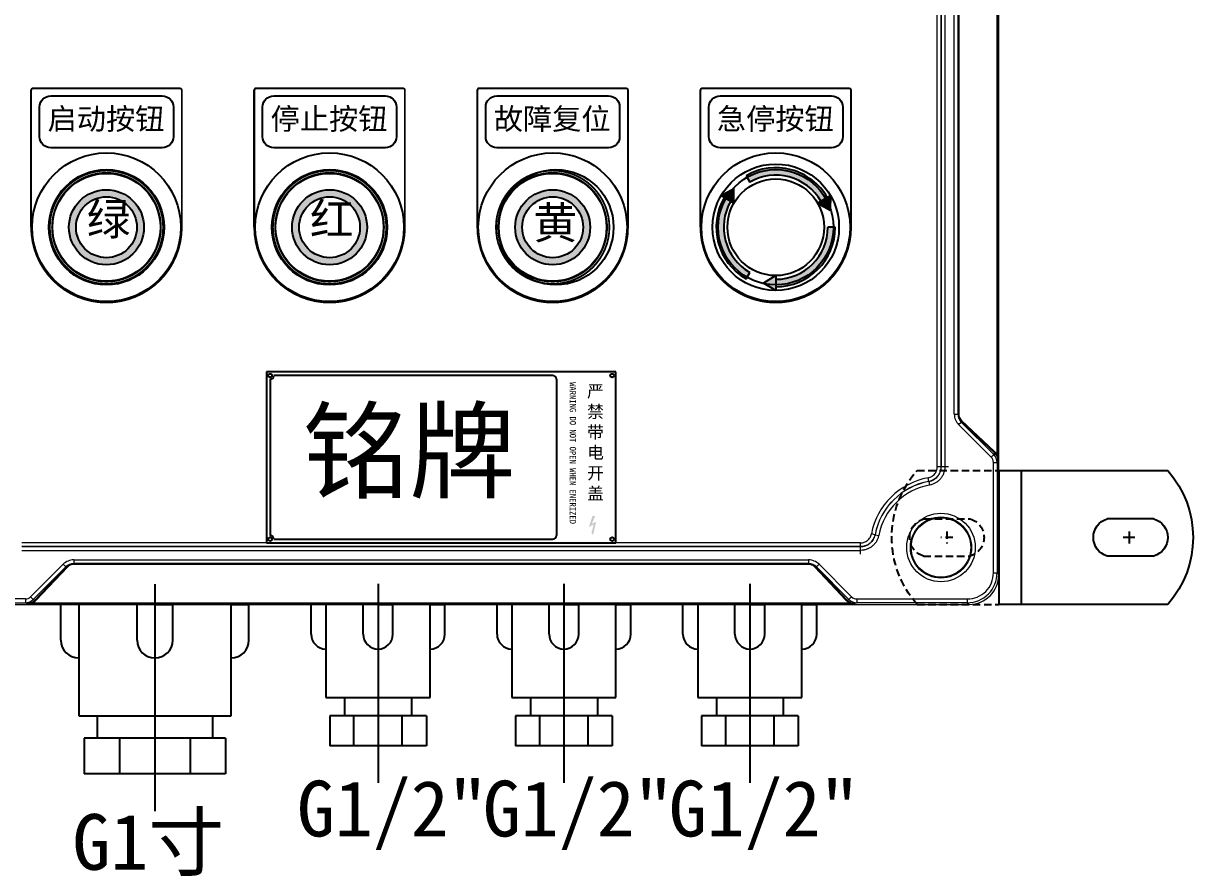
# Model space of a CAD drawing. Header units: millimetres. Extents: x 3916 to 6020, y 1867 to 2649.
# Drawn here: x 4098.4 to 4415.1, y 2177.4 to 2402.7 of the extents above; entities that cross this region are included whole.
import ezdxf

# ---------------------------------------------------------------- set-up
doc = ezdxf.new("R2010")
doc.units = ezdxf.units.MM
doc.linetypes.add('ACAD_ISO02W100', pattern=[15, 12, -3])
doc.linetypes.add('虚线', pattern=[3, 2, -1])
doc.layers.add('13', color=7, linetype='Continuous', lineweight=18)
doc.styles.add('FS', font='仿宋_GB2312.ttf')
doc.styles.add('宋体', font='')
doc.styles.get('宋体').set_extended_font_data('SimSun')

# ---------------------------------------------------------------- blocks, each defined once
blk = doc.blocks.new('LX300300')
at = {"layer": '13'}
for p, q in [((-1147.285248206048, 19623.48728694663), (-1147.285248206048, 19907.43735862934)), ((-1163.822625703317, 19652.46579381058), (-1163.822625703317, 19878.45885176539)), ((-1162.826431005225, 19878.45885176539), (-1162.826431005225, 19652.46579381058)), ((-1162.811180726327, 19652.45306845052), (-1162.811180726327, 19878.47157712545)), ((-1161.814986028236, 19878.47157712545), (-1161.814986028236, 19652.45306845052)), ((-1147.689694190973, 19655.56614196864), (-1147.689694190973, 19875.35850360732)), ((-1147.53288735223, 19876.74903650024), (-1147.53288735223, 19654.17560907572)), ((-1159.250606219903, 19666.65024961107), (-1159.250606219903, 19864.27439596489)), ((-1158.251215392876, 19864.27439596489), (-1158.251215392876, 19666.65024961107)), ((-1158.203184670849, 19666.68627402914), (-1158.203184670849, 19864.23837154683)), ((-1158.046606266165, 19864.23837154683), (-1158.046606266165, 19666.68627402914)), ((-1159.250606219903, 19666.65024961107), (-1158.251215392876, 19666.65024961107)), ((-1158.203184670849, 19666.68627402914), (-1158.251215392876, 19666.65024961107)), ((-1158.046606266165, 19666.68627402914), (-1158.203184670849, 19666.68627402914)), ((-1158.079073087771, 19663.8226777681), (-1157.372854379435, 19664.52935409384)), ((-1158.079073087931, 19663.82267776794), (-1149.32559236799, 19655.07486547773)), ((-1157.372854379595, 19664.52935409367), (-1157.299445733392, 19664.58441268218)), ((-1148.619373659654, 19655.78154180347), (-1157.372854379595, 19664.52935409367)), ((-1157.299445733392, 19664.58441268218), (-1148.43673238012, 19656.23823195445)), ((-1148.426740034782, 19656.59157011732), (-1157.289453388068, 19664.93775084505)), ((-1149.32559236783, 19655.0748654779), (-1148.619373659494, 19655.78154180363)), ((-1148.43673238012, 19656.23823195445), (-1148.619373659654, 19655.78154180347)), ((-1162.826431005225, 19652.46579381058), (-1163.822625703317, 19652.46579381058)), ((-1160.814986028236, 19652.45306845052), (-1162.811180726327, 19652.45306845052)), ((-1148.739232222222, 19623.96638426723), (-1148.739232222222, 19653.65926782913)), ((-1148.739232222222, 19653.65926782913), (-1147.739384527078, 19653.65926782913)), ((-1147.739384527078, 19653.65926782913), (-1147.53288735223, 19654.17560907572)), ((-1147.739384527078, 19653.65926782913), (-1147.739384527078, 19623.96995054797)), ((-1166.080333743354, 19648.56511868047), (-1166.258985378525, 19649.54516330688)), ((-1166.067337346372, 19648.55198313471), (-1165.889251999055, 19647.57183544911)), ((-1180.575368018086, 19634.23814994691), (-1181.553262579509, 19634.42821862721)), ((-1180.562361515906, 19634.22512207442), (-1179.584358590328, 19634.03561177373)), ((-1184.454910473425, 19631.01443790565), (-1410.063220743898, 19631.01443790565)), ((-1184.467485675523, 19632.02588288264), (-1410.0506455418, 19632.02588288264)), ((-1410.0506455418, 19631.02968818455), (-1184.467485675523, 19631.02968818455)), ((-1184.467485675523, 19631.02968818456), (-1184.467485675523, 19632.02588288265)), ((-1184.454910473425, 19629.01824320756), (-1184.454910473425, 19631.01443790565)), ((-1410.063220743898, 19630.01824320756), (-1184.454910473425, 19630.01824320756)), ((-1396.071138785563, 19627.45386339922), (-1198.446992431745, 19627.45386339922)), ((-1396.071138785563, 19627.45386339922), (-1396.071138785563, 19626.4544725722)), ((-1198.446992431745, 19627.45386339922), (-1198.446992431745, 19626.4544725722)), ((-1398.898710628702, 19626.28233026726), (-1407.646522918913, 19617.52884954731)), ((-1406.939846593166, 19616.82263083898), (-1398.192034302971, 19625.57611155892)), ((-1398.136975714449, 19625.50270291272), (-1406.483156442184, 19616.63998955944)), ((-1406.129818279318, 19616.62999721411), (-1397.783637551584, 19625.49271056739)), ((-1398.898710628702, 19626.28233026725), (-1398.192034302971, 19625.57611155892)), ((-1398.192034302971, 19625.57611155892), (-1398.136975714449, 19625.50270291272)), ((-1198.446992431745, 19626.4544725722), (-1396.071138785563, 19626.4544725722)), ((-1396.0351143675, 19626.40644185017), (-1396.071138785563, 19626.4544725722)), ((-1396.0351143675, 19626.40644185017), (-1198.483016849808, 19626.40644185017)), ((-1396.0351143675, 19626.24986344549), (-1396.0351143675, 19626.40644185017)), ((-1198.483016849808, 19626.24986344549), (-1396.0351143675, 19626.24986344549)), ((-1198.483016849808, 19626.40644185017), (-1198.446992431745, 19626.4544725722)), ((-1198.483016849808, 19626.24986344549), (-1198.483016849808, 19626.40644185017)), ((-1188.38831293799, 19616.62999721411), (-1196.734493665725, 19625.49271056739)), ((-1196.326096914352, 19625.57611155892), (-1196.381155502859, 19625.50270291272)), ((-1196.381155502859, 19625.50270291272), (-1188.034974775124, 19616.63998955944)), ((-1195.619420588533, 19626.28233026734), (-1196.326096914265, 19625.576111559)), ((-1187.578284624142, 19616.82263083898), (-1196.326096914352, 19625.57611155892)), ((-1195.61942058862, 19626.28233026726), (-1186.87160829841, 19617.52884954731)), ((-1147.320142729171, 19623.52218146974), (-1147.285248206048, 19623.48728694663)), ((-1439.23410145002, 19615.48850538538), (-1155.284029767303, 19615.48850538538)), ((-1409.062120567505, 19616.94248940155), (-1438.751438085899, 19616.94248940155)), ((-1438.751437849067, 19615.9426417064), (-1409.062120567505, 19615.9426417064)), ((-1409.062120567505, 19616.94248940155), (-1409.062120567505, 19615.9426417064)), ((-1409.062120567505, 19615.9426417064), (-1408.545779320913, 19615.73614453155)), ((-1185.972351896395, 19615.73614453155), (-1408.545779320913, 19615.73614453155)), ((-1407.646522918913, 19617.52884954731), (-1406.939846593166, 19616.82263083898)), ((-1407.155246428003, 19615.89295137029), (-1187.36288478932, 19615.89295137029)), ((-1406.483156442184, 19616.63998955944), (-1406.939846593166, 19616.82263083898)), ((-1188.034974775124, 19616.63998955944), (-1187.578284624142, 19616.82263083898)), ((-1186.871608298323, 19617.5288495474), (-1187.578284624055, 19616.82263083907)), ((-1185.456010649803, 19615.9426417064), (-1185.972351896395, 19615.73614453155)), ((-1185.456010649803, 19616.94248940155), (-1155.766693131423, 19616.94248940155)), ((-1185.456010649803, 19616.94248940155), (-1185.456010649803, 19615.9426417064)), ((-1155.766693368241, 19615.9426417064), (-1185.456010649803, 19615.9426417064)), ((-1155.284029767303, 19615.48850538537), (-1155.318924290557, 19615.52339990862))]:
    blk.add_line(p, q, dxfattribs=at)
for radius in [9.217946296015569, 8.223262390567253, 8]:
    blk.add_circle((-1162.840315608664, 19630.79107278798), radius, dxfattribs=at)
for radius, start, end in [(19.06313757464426, 100.3309728274703, 169.0008337059703), (18.06694287655271, 100.3309728274703, 169.0008337059703), (18.05169259764946, 100.2978680108333, 169.0335478892001), (17.05549789955757, 100.2978680108333, 169.0335478892001)]:
    blk.add_arc((-1162.840315608664, 19630.79107278799), radius, start, end, dxfattribs=at)
for centre, major_axis, ratio, start_param, end_param in [((-1155.248168042694, 19666.65390590262), (-3.203003220356223, -2.402344211958795), 0.9990486299334769, 5.640122675465387, 6.425254432847451), ((-1155.248168042664, 19666.65390590264), (-2.40377531260454, -1.802900372749341), 0.9984156892836534, 5.640122676232132, 6.425254433609504), ((-1155.116744160034, 19666.75247758114), (-2.928086174002147, -1.011196665385159), 0.9651173603341267, 5.961615047139319, 6.746746804505418), ((-1155.459861169038, 19666.75247758107), (-2.45393187808982, -0.8538475906474698), 0.9582630178719439, 5.9613491991852, 6.74648095657611), ((-1156.946336379224, 19664.93775084506), (-0.3427869497594562, -0.3640015207037026), 0.5661487171033671, 5.202205660920884, 6.230789013351141), ((-1150.739536878529, 19653.65774437456), (-1.114399771212081, -2.78652955720757), 0.9996316579336942, 1.951617753219374, 2.737358382350848), ((-1148.083623025952, 19656.59157011732), (-0.3427869497594562, -0.3640015207037026), 0.5661487171033671, 5.202205660920482, 6.230789013351116), ((-1150.599455792406, 19654.00801377552), (-2.532403661485204, -1.809055541546377), 0.9487389362865783, 2.963719885499294, 3.331576541996162), ((-1150.942572803986, 19654.00801377346), (-2.945750660870749, -2.089692718581519), 0.9558884190179884, 2.963600456170631, 3.33145711246952), ((-1147.346577182128, 19655.56614196864), (-0.4542784200435359, -0.2088806287877092), 0.3666773337265067, 5.385578208293355, 6.24701771010999), ((-1150.739536878311, 19653.65774437463), (0.7434794876807773, 1.859052676008741), 0.9988970024956019, 5.093210355338027, 5.878950984497691), ((-1396.067482494014, 19623.45142522202), (-2.402344211958796, 3.203003220356224), 0.9990486299334769, 5.640122675465359, 6.425254432847413), ((-1198.450648723294, 19623.45142522202), (2.40234421195894, 3.203003220356115), 0.9990486299334769, 6.14111618151176, 6.926247938893786), ((-1396.067482494014, 19623.45142522204), (1.802900377407953, -2.403775309047537), 0.9984156892908995, 2.498530020689134, 3.283661778073472), ((-1395.968910815609, 19623.32000133962), (1.011196665029711, -2.92808617381775), 0.9651173603813523, 2.820022393620448, 3.605154151023468), ((-1397.783637551584, 19625.14959355856), (-0.3640015207037028, 0.342786949759456), 0.5661487171033671, 5.202205660920281, 6.230789013352344), ((-1395.968910815565, 19623.66311834835), (0.8538475906275594, -2.45393187810286), 0.9582630178714416, 2.819756545604601, 3.604888302993929), ((-1198.549220401728, 19623.32000133954), (-1.011196664984646, -2.928086173918715), 0.9651173603678247, 2.678031156138613, 3.463162913530175), ((-1198.549220401743, 19623.66311834834), (-0.8538475905452728, -2.453931878137905), 0.9582630178696874, 2.678297004153289, 3.463428761542031), ((-1198.450648723236, 19623.45142522219), (-1.802900387025284, -2.403775301637308), 0.9984156893162179, 2.999523533136179, 3.784655290541792), ((-1196.734493665739, 19625.14959355855), (0.3640015207037028, 0.342786949759456), 0.5661487171033671, 0.05239629382845725, 1.080979646258502), ((-1155.74029851854, 19623.94355569786), (-4.951255324187063, 4.951255324187064), 0.999695459881888, 2.352272103319604, 3.930403820849106), ((-1155.740298518525, 19623.94355569785), (5.658146762986648, -5.658146762986651), 0.9997715659296174, 5.494374117310054, 7.071996497099112), ((-1155.286466830403, 19623.48972400973), (-5.658577513356643, 5.658577513356644), 0.9996954598818881, 2.356346783439965, 3.926838523739705), ((-1409.063644022004, 19618.94279405764), (1.859052676008747, -0.7434794876807628), 0.9988970024956021, 5.093210355337971, 5.878950984497652), ((-1409.063644022193, 19618.94279405807), (2.786529491310651, -1.114399936514105), 0.9996316579267934, 5.093210466125426, 5.87895109522379), ((-1408.713374624429, 19618.80271297626), (1.809055545244372, -2.532403665750615), 0.9487389354234019, 6.10531253908893, 6.473169195252391), ((-1407.155246428003, 19615.54983436146), (-0.2088806287878008, 0.4542784200434938), 0.3666773337265067, 5.38557820829429, 6.247017710109395), ((-1408.71337462213, 19619.1458299818), (2.089692717711836, -2.945750659237823), 0.9558884192640853, 6.105193109652877, 6.473049766044994), ((-1406.129818279318, 19616.28688020527), (-0.3640015207037028, 0.342786949759456), 0.5661487171033671, 5.202205660920871, 6.230789013351894), ((-1188.38831293799, 19616.28688020527), (0.3640015207037028, 0.342786949759456), 0.5661487171033671, 0.05239629382688871, 1.080979646258526), ((-1185.804756592966, 19619.14582998495), (-2.089692719893374, -2.945750662410947), 0.9558884187493033, 6.093320848400584, 6.461177504596474), ((-1185.80475659576, 19618.80271297224), (-1.809055542358663, -2.532403661724701), 0.9487389361860907, 6.093201418953247, 6.461058075409771), ((-1185.454487195333, 19618.94279405758), (-2.786529628477605, -1.114399592485922), 0.999631657925966, 0.4042343353310723, 1.189974964499215), ((-1187.362884789538, 19615.54983436125), (0.2088806287878008, 0.4542784200434938), 0.3666773337265067, 0.03616759707080943, 0.8976070988858764), ((-1185.454487195304, 19618.94279405764), (-1.859052676008734, -0.7434794876807942), 0.9988970024956019, 0.404234322681973, 1.189974951841671)]:
    blk.add_ellipse(centre, major_axis=major_axis, ratio=ratio, start_param=start_param, end_param=end_param, dxfattribs=at)
for points, knots in [([(-1147.53288735223, 19654.17560907572), (-1147.533026433761, 19654.2047599779), (-1147.533362940936, 19654.23451950822), (-1147.5344214656, 19654.29340387111), (-1147.536589709263, 19654.3815677276), (-1147.540483931189, 19654.46928497074), (-1147.550558870797, 19654.64422738479), (-1147.560314611597, 19654.76019908399), (-1147.586049929167, 19654.9913591776), (-1147.602026442466, 19655.10654359085), (-1147.640687373707, 19655.33671307042), (-1147.663490165934, 19655.45216372987), (-1147.689694190973, 19655.56614196864)], [0, 0, 0, 0, 2608.220762726783, 2608.220762726783, 5216.441525453565, 10432.88305088938, 10432.88305088938, 20865.76610174258, 20865.76610174258, 31298.64915259578, 31298.64915259578, 41731.53220344898, 41731.53220344898, 41731.53220344898, 41731.53220344898]), ([(-1166.258985378408, 19649.545163307), (-1166.08853182126, 19649.57623516422), (-1165.922645195264, 19649.6216960798), (-1165.599843632757, 19649.7408850688), (-1165.442194298819, 19649.81529214657), (-1165.146213410851, 19649.98780675543), (-1165.006599823544, 19650.08622108502), (-1164.744249614094, 19650.3075426653), (-1164.621292888252, 19650.43108696362), (-1164.455715059994, 19650.6295731077), (-1164.403408731749, 19650.69813499285), (-1164.304631903382, 19650.84011104052), (-1164.258350992859, 19650.91330645554), (-1164.130300722034, 19651.13670775881), (-1164.058531324372, 19651.29170045044), (-1163.941934255905, 19651.61369000902), (-1163.897003266036, 19651.78207163136), (-1163.837600601437, 19652.12114682082), (-1163.822625703317, 19652.29253129549), (-1163.822625703317, 19652.46579381058)], [0, 0, 0, 0, 7465.392359265797, 7465.392359265797, 14930.78471853159, 14930.78471853159, 22396.17707779739, 22396.17707779739, 29861.56943706319, 29861.56943706319, 33594.26561670287, 33594.26561670287, 37326.96179634254, 37326.96179634254, 44792.35415562189, 44792.35415562189, 52257.74651490124, 52257.74651490124, 59723.13887418059, 59723.13887418059, 59723.13887418059, 59723.13887418059]), ([(-1162.826431005225, 19652.46579381058), (-1162.826797744339, 19652.23452884944), (-1162.84715117349, 19652.00579281712), (-1162.907124862693, 19651.66641427531), (-1162.932131474583, 19651.55361938137), (-1162.991903969414, 19651.33061817671), (-1163.026431862403, 19651.22118924285), (-1163.143537618111, 19650.89893764078), (-1163.239539943715, 19650.69210660487), (-1163.410674166407, 19650.39396909031), (-1163.472504077632, 19650.29628541656), (-1163.604427304665, 19650.10679496297), (-1163.744112895329, 19649.92375868563), (-1163.899154995706, 19649.75349089289), (-1164.061966009387, 19649.58968272228), (-1164.146912174845, 19649.51140428977), (-1164.40945574236, 19649.28964042326), (-1164.595722939826, 19649.15808551462), (-1164.990585485815, 19648.92733631516), (-1165.200887811319, 19648.82772910999), (-1165.631551396007, 19648.66798877776), (-1165.852883918335, 19648.60695339382), (-1166.080333743237, 19648.56511868058)], [0, 0, 0, 0, 9049.443283351882, 9049.443283351882, 13574.16492502706, 13574.16492502706, 18098.88656670224, 18098.88656670224, 27148.32985006386, 27148.32985006386, 31673.05149175066, 31673.05149175066, 36197.77313343745, 40722.49477512424, 40722.49477512424, 45247.21641681104, 45247.21641681104, 54296.65970018358, 54296.65970018358, 63346.10298355613, 63346.10298355613, 72395.54626692868, 72395.54626692868, 72395.54626692868, 72395.54626692868]), ([(-1166.067337346358, 19648.55198313471), (-1165.953136651406, 19648.57254566897), (-1165.839725561957, 19648.59814323784), (-1165.617240476924, 19648.65860821722), (-1165.507904610662, 19648.69350363238), (-1165.185512487304, 19648.8119229622), (-1164.978029322207, 19648.90907630933), (-1164.678315888646, 19649.08295814879), (-1164.580307208344, 19649.14573709673), (-1164.392026362089, 19649.27830883646), (-1164.301243723916, 19649.34837637805), (-1164.038799021633, 19649.56973239624), (-1163.876964598843, 19649.73208915533), (-1163.654575414163, 19649.99855729625), (-1163.584170325084, 19650.09093493303), (-1163.452882737423, 19650.27977487456), (-1163.39165602727, 19650.37663851182), (-1163.221016677395, 19650.67444398513), (-1163.124544837854, 19650.88254507043), (-1163.006704711988, 19651.209560704), (-1162.972301944079, 19651.32010964095), (-1162.913599040119, 19651.5422497026), (-1162.889186412729, 19651.65415006814), (-1162.830549328464, 19651.99230591044), (-1162.810813467026, 19652.22099726894), (-1162.811180726327, 19652.45306845052)], [0, 0, 0, 0, 4984.945867263223, 4984.945867263223, 9969.891734526445, 9969.891734526445, 19939.78346904382, 19939.78346904382, 24924.72933630665, 24924.72933630665, 29909.67520356947, 29909.67520356947, 39879.56693809513, 39879.56693809513, 44864.51280536103, 44864.51280536103, 49849.45867262693, 49849.45867262693, 59819.35040715871, 59819.35040715871, 64804.29627442909, 64804.29627442909, 69789.24214169949, 69789.24214169949, 79759.13387624026, 79759.13387624026, 79759.13387624026, 79759.13387624026]), ([(-1161.814986028236, 19652.45306845052), (-1161.814986028236, 19652.16280218012), (-1161.840132084944, 19651.87680871127), (-1161.914107833269, 19651.45397921657), (-1161.944844404068, 19651.31406881944), (-1162.018643414347, 19651.03634242872), (-1162.061847794343, 19650.8981378935), (-1162.209692454104, 19650.48935673739), (-1162.330585689655, 19650.22921140031), (-1162.544233077853, 19649.85689834069), (-1162.620864633274, 19649.73579541979), (-1162.785130310316, 19649.49968723769), (-1162.873191615996, 19649.38418387801), (-1163.151296683885, 19649.05095690554), (-1163.35362164121, 19648.84784078438), (-1163.681670572252, 19648.57079598791), (-1163.795137311747, 19648.48307907025), (-1164.030448515703, 19648.31706939215), (-1164.152927406387, 19648.2384338726), (-1164.527503457772, 19648.0205338877), (-1164.786831904545, 19647.89866102156), (-1165.189831409669, 19647.74994497633), (-1165.326512302119, 19647.70608742514), (-1165.604660639459, 19647.63002300249), (-1165.74645558402, 19647.59778046693), (-1165.889251999055, 19647.57183544911)], [0, 0, 0, 0, 9969.06872888741, 9969.06872888741, 14953.60309333045, 14953.60309333045, 19938.13745777349, 19938.13745777349, 29907.20618666216, 29907.20618666216, 34891.74055110649, 34891.74055110649, 39876.27491555083, 39876.27491555083, 49845.34364442873, 49845.34364442873, 54829.87800887016, 54829.87800887016, 59814.4123733116, 59814.4123733116, 69783.48110219449, 69783.48110219449, 74768.01546663955, 74768.01546663955, 79752.54983108462, 79752.54983108462, 79752.54983108462, 79752.54983108462]), ([(-1147.803328052054, 19655.3634211963), (-1147.758293948362, 19655.26600791161), (-1147.719080221206, 19655.16735832767), (-1147.652547340018, 19654.97071282232), (-1147.625024780798, 19654.87231901596), (-1147.580630910197, 19654.67487238271), (-1147.563764825209, 19654.57582303141), (-1147.546276919755, 19654.42641394496), (-1147.541753574646, 19654.37647185512), (-1147.5369402617, 19654.30130522568), (-1147.535664687028, 19654.27620740761), (-1147.533776402219, 19654.22591930939), (-1147.533162274129, 19654.20050430489), (-1147.53288735223, 19654.17560907572)], [0, 0, 0, 0, 10433.33356274126, 10433.33356274126, 20866.66712548253, 20866.66712548253, 31300.00068822379, 31300.00068822379, 36516.66746959341, 36516.66746959341, 39125.00086027818, 39125.00086027818, 41733.33425096295, 41733.33425096295, 41733.33425096295, 41733.33425096295]), ([(-1184.467485675523, 19632.02588288265), (-1184.295689683313, 19632.02588288265), (-1184.125736935697, 19632.04060900499), (-1183.78945621552, 19632.09902044532), (-1183.622396192666, 19632.14320603188), (-1183.302721751628, 19632.25791780689), (-1183.148774644003, 19632.3285338682), (-1182.852754816493, 19632.49649832132), (-1182.710354881048, 19632.59441903252), (-1182.512591189043, 19632.75744030903), (-1182.449024184498, 19632.8146225064), (-1182.326648312788, 19632.93473041947), (-1182.268024836907, 19632.99751886191), (-1182.101929668082, 19633.19150487217), (-1182.003250825182, 19633.32915305097), (-1181.82973646171, 19633.62091870359), (-1181.754509314553, 19633.77638874579), (-1181.632930854823, 19634.09551217479), (-1181.586040363101, 19634.25957844799), (-1181.553262579509, 19634.42821862721)], [0, 0, 0, 0, 7432.571289203725, 7432.571289203725, 14865.14257840745, 14865.14257840745, 22297.71386761117, 22297.71386761117, 29730.2851568149, 29730.2851568149, 33446.57080142356, 33446.57080142356, 37162.85644603222, 37162.85644603222, 44595.42773526321, 44595.42773526321, 52027.99902449419, 52027.99902449419, 59460.57031372518, 59460.57031372518, 59460.57031372518, 59460.57031372518]), ([(-1180.575368018086, 19634.23814994691), (-1180.61947230943, 19634.01312032844), (-1180.68240787417, 19633.79421653194), (-1180.804593709829, 19633.47489849212), (-1180.85014760687, 19633.36963366194), (-1180.950004662845, 19633.16382070807), (-1181.004034721402, 19633.0637510999), (-1181.178089469024, 19632.77181770344), (-1181.309993575538, 19632.58817044506), (-1181.531892667314, 19632.32932911726), (-1181.610192567961, 19632.24554477766), (-1181.773611073011, 19632.08525437306), (-1181.943358805038, 19631.93260402536), (-1182.125632810545, 19631.79507423548), (-1182.314244049216, 19631.66519416683), (-1182.411316454025, 19631.60439748961), (-1182.707610157704, 19631.43603878729), (-1182.913050482843, 19631.34158011007), (-1183.232991946898, 19631.226369922), (-1183.341613093296, 19631.19240308634), (-1183.562921550234, 19631.13360814673), (-1183.674758123998, 19631.1090311248), (-1184.01134604861, 19631.05006099321), (-1184.23817500483, 19631.0300475679), (-1184.467485675523, 19631.02968818456)], [0, 0, 0, 0, 9928.08235776697, 9928.08235776697, 14892.1235366567, 14892.1235366567, 19856.16471554643, 19856.16471554643, 29784.24707333922, 29784.24707333922, 34748.28825222878, 34748.28825222878, 39712.32943111834, 44676.3706100079, 44676.3706100079, 49640.41178889746, 49640.41178889746, 59568.49414666814, 59568.49414666814, 64532.53532555514, 64532.53532555514, 69496.57650444213, 69496.57650444213, 79424.65886222562, 79424.65886222562, 79424.65886222562, 79424.65886222562]), ([(-1184.454910473425, 19631.01443790565), (-1184.224615543797, 19631.01407770318), (-1183.997953680991, 19631.03351897557), (-1183.551571027732, 19631.11023281566), (-1183.331850404378, 19631.16750629387), (-1183.007701766554, 19631.28302448671), (-1182.900824862816, 19631.3264641813), (-1182.693225820949, 19631.42152595829), (-1182.591958025987, 19631.47333157265), (-1182.295636047573, 19631.64138049552), (-1182.108006592949, 19631.77016018571), (-1181.841990176363, 19631.98937893941), (-1181.756471980836, 19632.06640422741), (-1181.593730069995, 19632.22627398773), (-1181.516166144815, 19632.30939439105), (-1181.294728281275, 19632.56817228366), (-1181.162022878671, 19632.75317501721), (-1180.92757570088, 19633.14908922011), (-1180.828824293691, 19633.35513256279), (-1180.668082612749, 19633.77983515122), (-1180.605818145988, 19633.99896041258), (-1180.562361515906, 19634.22512207442)], [0, 0, 0, 0, 8348.836531458308, 8348.836531458308, 16697.67306291662, 16697.67306291662, 20872.09132864196, 20872.09132864196, 25046.50959436732, 25046.50959436732, 33395.346125818, 33395.346125818, 37569.76439154335, 37569.76439154335, 41744.18265726871, 41744.18265726871, 50093.01918870788, 50093.01918870788, 58441.85572014707, 58441.85572014707, 66790.69225158625, 66790.69225158625, 66790.69225158625, 66790.69225158625]), ([(-1179.584358590328, 19634.03561177373), (-1179.639155698685, 19633.75282117024), (-1179.717469145886, 19633.47887463859), (-1179.868843516531, 19633.08070560057), (-1179.924984803707, 19632.95011992347), (-1180.048786234438, 19632.69328060386), (-1180.116609214245, 19632.56675315392), (-1180.336929345787, 19632.19566636602), (-1180.503106685159, 19631.96444556249), (-1180.780250888878, 19631.64097526078), (-1180.877305268681, 19631.53706761135), (-1181.080895743718, 19631.33719764189), (-1181.187854094904, 19631.24089283653), (-1181.520516350116, 19630.96674981706), (-1181.755117014131, 19630.80561384805), (-1182.125581456094, 19630.59521032382), (-1182.252181151583, 19630.53032229821), (-1182.51169988195, 19630.41120149043), (-1182.645295767252, 19630.35673998542), (-1183.050522022349, 19630.21180088944), (-1183.325231699528, 19630.13978810939), (-1183.883402236206, 19630.04301038312), (-1184.166862682796, 19630.01824320756), (-1184.454910473425, 19630.01824320756)], [0, 0, 0, 0, 9005.514843505902, 9005.514843505902, 13508.27226525431, 13508.27226525431, 18011.02968700272, 18011.02968700272, 27016.54453049711, 27016.54453049711, 31519.30195224698, 31519.30195224698, 36022.05937399685, 36022.05937399685, 45027.57421750195, 45027.57421750195, 49530.33163925145, 49530.33163925145, 54033.08906100094, 54033.08906100094, 63038.60390449572, 63038.60390449572, 72044.11874799049, 72044.11874799049, 72044.11874799049, 72044.11874799049]), ([(-1148.739232222222, 19623.96638428991), (-1148.609786969369, 19623.96668147808), (-1148.480390429446, 19623.96697866625), (-1148.240776780302, 19623.9675730426), (-1148.130649842664, 19623.96787023076), (-1147.945996073184, 19623.96846460711), (-1147.871538730375, 19623.96876179528), (-1147.769343293774, 19623.96935617162), (-1147.742803709647, 19623.96961428554), (-1147.73822861637, 19623.97010100554)], [0, 0, 0, 0, 7182.272847097083, 7182.272847097083, 14364.54569419417, 14364.54569419417, 21546.81854129125, 21546.81854129125, 28729.09138838833, 28729.09138838833, 28729.09138838833, 28729.09138838833]), ([(-1407.357967200332, 19616.00658523138), (-1407.455380485022, 19615.96155112769), (-1407.554030068968, 19615.92233740052), (-1407.750675574316, 19615.85580451934), (-1407.849069380674, 19615.82828196012), (-1408.046516013936, 19615.78388808951), (-1408.14556536523, 19615.76702200453), (-1408.294974451674, 19615.74953409908), (-1408.344916541515, 19615.74501075396), (-1408.420083170953, 19615.74019744102), (-1408.445180989023, 19615.73892186635), (-1408.495469087247, 19615.73703358154), (-1408.520884091755, 19615.73641945345), (-1408.545779320913, 19615.73614453155)], [0, 0, 0, 0, 10659.52817701895, 10659.52817701895, 21319.0563540379, 21319.0563540379, 31978.58453105686, 31978.58453105686, 37308.34861956732, 37308.34861956732, 39973.23066382677, 39973.23066382677, 42638.11270808621, 42638.11270808621, 42638.11270808621, 42638.11270808621]), ([(-1408.545779320913, 19615.73614453155), (-1408.516628418736, 19615.73628361309), (-1408.486868888423, 19615.73662012026), (-1408.42798452553, 19615.73767864492), (-1408.33982066904, 19615.73984688859), (-1408.252103425904, 19615.74374111051), (-1408.077161011846, 19615.75381605011), (-1407.961189312649, 19615.76357179092), (-1407.730029219041, 19615.78930710849), (-1407.614844805787, 19615.80528362178), (-1407.384675326226, 19615.84394455302), (-1407.269224666765, 19615.86674734526), (-1407.155246428003, 19615.89295137029)], [0, 0, 0, 0, 2664.856402843523, 2664.856402843523, 5329.712805687046, 10659.42561137471, 10659.42561137471, 21318.85122274062, 21318.85122274062, 31978.27683410653, 31978.27683410653, 42637.70244547244, 42637.70244547244, 42637.70244547244, 42637.70244547244]), ([(-1185.972351896395, 19615.73614453155), (-1186.204107378544, 19615.73730372645), (-1186.435862860708, 19615.75186777936), (-1186.899373825006, 19615.80554635564), (-1187.13112930717, 19615.84463848287), (-1187.36288478932, 19615.89295137029)], [0, 0, 0, 0, 8115.350909263747, 8115.350909263747, 16230.70181852749, 16230.70181852749, 16230.70181852749, 16230.70181852749]), ([(-1187.160164016976, 19616.00658523138), (-1187.000856743391, 19615.94147977405), (-1186.610220907613, 19615.78183530731), (-1186.209595895743, 19615.75313840049), (-1185.972351896395, 19615.73614453155)], [0, 0, 0, 0, 6618.839275391004, 16229.99222784439, 16229.99222784439, 16229.99222784439, 16229.99222784439]), ([(-1155.766693108751, 19616.94254752079), (-1155.766923405718, 19616.81309875456), (-1155.767136614893, 19616.68369885676), (-1155.767455996967, 19616.4440799769), (-1155.767561874214, 19616.33395117344), (-1155.767613424927, 19616.14929576893), (-1155.767558944579, 19616.07483865771), (-1155.767263978494, 19615.97264568549), (-1155.767068485649, 19615.94610686335), (-1155.76652438577, 19615.9415380061)], [0, 0, 0, 0, 7168.555714712027, 7168.555714712027, 14337.11142942405, 14337.11142942405, 21505.66714413608, 21505.66714413608, 28674.22285884811, 28674.22285884811, 28674.22285884811, 28674.22285884811])]:
    blk.add_open_spline(points, degree=3, knots=knots, dxfattribs=at)
for points, degree in [([(-1162.826431005225, 19652.46579381058), (-1162.821347571073, 19652.46155326253), (-1162.816264144763, 19652.45731147657), (-1162.811180726327, 19652.45306845052)], 3), ([(-1166.067337346372, 19648.55198313471), (-1166.071668954908, 19648.55636276287), (-1166.07600108756, 19648.56074127765), (-1166.080333743237, 19648.56511868058)], 3), ([(-1180.575368018101, 19634.23814994693), (-1180.571033619381, 19634.23380681315), (-1180.566698119153, 19634.22946418863), (-1180.562361515906, 19634.22512207443)], 3), ([(-1184.454910473425, 19631.01443790565), (-1184.459103420661, 19631.0195213245), (-1184.46329515399, 19631.0246047508), (-1184.467485675523, 19631.02968818456)], 3), ([(-1147.739383990927, 19623.96994989525), (-1147.320162538621, 19623.4595878789)], 1), ([(-1155.256330700628, 19615.52341971808), (-1155.76669271553, 19615.94264117024)], 1)]:
    blk.add_open_spline(points, degree=degree, dxfattribs=at)
blk = doc.blocks.new('4652050')
for p, q in [((20787.98964724125, 11616.70226670386), (20742.58404855969, 11616.70226670386)), ((20781.98964723967, 11616.70226670386), (20781.98964723967, 11580.70226670386)), ((20787.98964724125, 11616.70226670386), (20787.98964724125, 11580.70226670386)), ((20746.31157027386, 11603.70226670386), (20758.85829736467, 11603.70226670386)), ((20746.31157027386, 11593.70226670386), (20758.85829736467, 11593.70226670386)), ((20742.58404855969, 11580.70226670386), (20787.98964724125, 11580.70226670386))]:
    blk.add_line(p, q)
at = {"color": 4, "linetype": '虚线'}
for p, q in [((20809.98404855967, 11616.70226670383), (20787.98964724125, 11616.70226670386)), ((20808.25652684545, 11603.70226670386), (20795.70979975467, 11603.70226670386)), ((20801.98316330006, 11600.30375052386), (20801.98316330006, 11597.10078288386)), ((20800.38167948006, 11598.70226670386), (20803.58464712006, 11598.70226670386)), ((20808.25652684545, 11593.70226670386), (20795.70979975467, 11593.70226670386)), ((20809.98404855967, 11580.70226670388), (20787.98964724125, 11580.70226670386))]:
    blk.add_line(p, q, dxfattribs=at)
at = {"color": 1, "linetype": 'ACAD_ISO02W100'}
for p, q in [((20752.98964723926, 11600.30375052386), (20752.98964723926, 11597.10078288386)), ((20751.38816341926, 11598.70226670386), (20754.59113105926, 11598.70226670386))]:
    blk.add_line(p, q, dxfattribs=at)
for centre, radius, start, end in [((20763.00757797137, 11598.70226670386), 27.22352941176493, 138.6090985322284, 221.3909014677715), ((20747.80124393925, 11598.70226670386), 5.217195379673462, 106.5906220001865, 253.4093779998135), ((20757.36862369917, 11598.70226670386), 5.217195379673452, 286.5906220001865, 73.40937799981349)]:
    blk.add_arc(centre, radius, start, end)
at = {"color": 4, "linetype": '虚线'}
for centre, radius, start, end in [((20789.56051914786, 11598.70226670386), 27.22352941176467, 318.6090985320716, 41.39090146792839), ((20797.19947342006, 11598.70226670386), 5.217195379673452, 106.5906220001865, 253.4093779998135), ((20806.76685317996, 11598.70226670386), 5.217195379673462, 286.5906220001865, 73.40937799981349)]:
    blk.add_arc(centre, radius, start, end, dxfattribs=at)
blk = doc.blocks.new('铭牌')
blk.add_hatch(color=1).paths.add_polyline_path([(20357.45106433452, 11867.31584175139), (20357.59106073716, 11867.35883239727), (20357.04229267263, 11866.66116049335), (20356.8550224042, 11867.58224637526), (20356.96078330828, 11867.4809457358), (20357.43893705134, 11869.49620536595), (20356.15313938391, 11868.77677690333), (20357.12557164371, 11871.73042849544), (20357.88465911372, 11871.73042849544), (20356.99134270665, 11869.69064635599), (20358.12886392263, 11870.17254248223)])
for p, q in [((20363.43506119954, 11910.52040052102), (20269.43506119954, 11910.52040052102)), ((20269.43506119954, 11910.52040052102), (20269.43506119954, 11864.52040052102)), ((20270.43506119954, 11908.52040052102), (20270.43506119954, 11866.52040052102)), ((20346.43506119954, 11909.52040052102), (20271.43506119954, 11909.52040052102)), ((20347.43506119955, 11908.52040052102), (20347.43506119955, 11866.52040052102)), ((20363.43506119954, 11864.52040052102), (20363.43506119954, 11910.52040052102)), ((20269.43506119954, 11864.52040052102), (20363.43506119954, 11864.52040052102)), ((20271.43506119954, 11865.52040052102), (20305.43506119955, 11865.52040052102)), ((20305.43506119955, 11865.52040052102), (20346.43506119954, 11865.52040052102))]:
    blk.add_line(p, q)
for centre in [(20270.43506119954, 11909.52040052102), (20362.43506119955, 11909.52040052102), (20270.43506119954, 11865.52040052102), (20362.43506119955, 11865.52040052102)]:
    blk.add_circle(centre, 0.5)
for centre, start, end in [((20270.43506119954, 11909.52040052102), 270, 0), ((20346.43506119954, 11908.52040052102), 0, 90), ((20270.43506119954, 11865.52040052102), 0, 90), ((20346.43506119954, 11866.52040052102), 270, 0)]:
    blk.add_arc(centre, 1, start, end)
at = {"color": 1, "linetype": 'ByBlock', "lineweight": -3, "style": '宋体'}
blk.add_text('铭牌', height=21, dxfattribs=at).set_placement((20279.18639075759, 11878.74873797356))
at = {"color": 1, "insert": (20352.72978113964, 11907.75840852667), "char_height": 1.7, "width": 109.4630799267233, "attachment_point": 1, "rotation": 270, "style": 'FS'}
blk.add_mtext('{\\fSimHei|b0|i0|c134|p2;WARNING DO NOT OPEN WHEN ENERIZED}', dxfattribs=at)
at = {"color": 1, "insert": (20355.69521943937, 11906.96525647511), "char_height": 3.299999999999998, "width": 4.099175368461147, "attachment_point": 1, "style": 'FS'}
blk.add_mtext('{\\fSimHei|b0|i0|c134|p2;严禁带电开盖}', dxfattribs=at)
blk = doc.blocks.new('SDFSFSDF')
at = {"lineweight": -3}
blk.add_blockref('铭牌', (0, 0), dxfattribs=at)
blk = doc.blocks.new('45205')
h = blk.add_hatch(color=1)
edge = h.paths.add_edge_path()
edge.add_arc((3113.048033088659, 9979.796447748453), 13.99999999999999, 390.0000000000027, 480.0000000000027)
edge.add_line((3106.048033088659, 9991.920803401435), (3105.048033088659, 9993.652854209004))
edge.add_arc((3113.048033088659, 9979.796447748453), 15.99999999999999, 390.00000000000273, 480.00000000000273, ccw=False)
edge.add_line((3126.90443954921, 9987.796447748453), (3125.172388741641, 9986.796447748453))
h = blk.add_hatch(color=1)
edge = h.paths.add_edge_path()
edge.add_arc((3113.04803308866, 9979.796447748453), 13.99999999999999, 510.0000000000027, 600.0000000000028)
edge.add_line((3106.048033088661, 9967.672092095472), (3105.048033088661, 9965.940041287902))
edge.add_arc((3113.04803308866, 9979.796447748453), 15.99999999999999, 510.00000000000273, 600.0000000000027, ccw=False)
edge.add_line((3099.19162662811, 9987.796447748453), (3100.923677435679, 9986.796447748453))
for points in [[(3101.789702839463, 9986.296447748453), (3101.72332818805, 9990.181483479872), (3098.325601224325, 9988.296447748453)], [(3124.306363337857, 9986.296447748453), (3127.704090301584, 9984.411412017036), (3127.770464952994, 9988.296447748453)], [(3113.048033088659, 9966.796447748453), (3109.716680776345, 9964.796447748455), (3113.048033088659, 9962.796447748453)], [(3113.048033088659, 9966.796447748453), (3109.716680776347, 9964.796447748455), (3113.048033088659, 9962.796447748453)]]:
    blk.add_hatch(color=1).paths.add_polyline_path(points)
h = blk.add_hatch(color=1)
edge = h.paths.add_edge_path()
edge.add_arc((3113.048033088659, 9979.796447748453), 14, 270.0000000000027, 360.0000000000028)
edge.add_line((3127.048033088659, 9979.796447748453), (3129.048033088659, 9979.796447748453))
edge.add_arc((3113.048033088659, 9979.796447748453), 16, 270.0000000000028, 360.0000000000028, ccw=False)
edge.add_line((3113.048033088659, 9963.796447748453), (3113.048033088659, 9965.796447748453))
h = blk.add_hatch(color=1)
edge = h.paths.add_edge_path()
edge.add_arc((3113.048033088659, 9979.796447748453), 13.99999999999999, 270.0000000000027, 360.0000000000027)
edge.add_line((3127.048033088661, 9979.796447748453), (3129.04803308866, 9979.796447748453))
edge.add_arc((3113.048033088659, 9979.796447748453), 15.99999999999999, 270.00000000000273, 360.00000000000273, ccw=False)
edge.add_line((3113.048033088659, 9963.796447748453), (3113.04803308866, 9965.796447748453))
blk.add_line((3092.798033088659, 9979.796447748453), (3092.798033088659, 10016.64644774845))
at = {"color": 6}
for p, q in [((3105.048033088659, 9993.652854209004), (3106.048033088659, 9991.920803401435)), ((3116.998335909548, 9960.093463009505), (3116.974747796047, 9960.211113797663))]:
    blk.add_line(p, q, dxfattribs=at)
at = {"color": 1}
for p, q in [((3098.325601224324, 9988.296447748453), (3101.723328188049, 9990.181483479872)), ((3101.789702839463, 9986.296447748453), (3098.325601224324, 9988.296447748453)), ((3099.191626628108, 9987.796447748453), (3100.923677435677, 9986.796447748453)), ((3101.789702839463, 9986.296447748453), (3101.723328188049, 9990.181483479872)), ((3124.306363337857, 9986.296447748453), (3127.770464952994, 9988.296447748453)), ((3127.770464952994, 9988.296447748453), (3127.704090301584, 9984.411412017036)), ((3124.306363337857, 9986.296447748453), (3127.704090301584, 9984.411412017036)), ((3129.048033088659, 9979.796447748453), (3127.048033088659, 9979.796447748453)), ((3105.048033088659, 9965.940041287902), (3106.048033088659, 9967.672092095472)), ((3113.048033088659, 9966.796447748453), (3109.716680776346, 9964.796447748455)), ((3113.048033088659, 9966.796447748453), (3113.048033088659, 9962.796447748453)), ((3113.048033088659, 9962.796447748453), (3109.716680776346, 9964.796447748455)), ((3126.833521000456, 9965.175475720793), (3126.768290241859, 9965.244659858696))]:
    blk.add_line(p, q, dxfattribs=at)
at = {"const_width": 0.5}
for points in [[(3092.798033088659, 10016.64644774845, -0.414213562373095), (3093.298033088659, 10017.14644774845)], [(3133.298033088659, 10016.64644774845, 0.414213562373095), (3132.798033088659, 10017.14644774845)], [(3092.798033088659, 9979.796447748453, 0.9999999999999998), (3133.298033088659, 9979.796447748453)]]:
    blk.add_lwpolyline(points, format="xyb", dxfattribs=at)
for points in [[(3092.798033088659, 9979.796447748453), (3092.798033088659, 10016.64644774845)], [(3093.298033088659, 10017.14644774845), (3132.798033088659, 10017.14644774845)], [(3132.798033088659, 10017.14644774845), (3093.298033088659, 10017.14644774845)], [(3133.298033088659, 9979.796447748453), (3133.298033088659, 10016.64644774845)]]:
    blk.add_lwpolyline(points, dxfattribs=at)
blk.add_lwpolyline([(3098.048033088659, 10015.14644774845), (3128.048033088659, 10015.14644774845, -0.4142135623730951), (3131.04803308866, 10012.14644774845), (3131.048033088659, 10004.14644774845, -0.4142135623730841), (3128.048033088659, 10001.14644774845), (3098.048033088659, 10001.14644774845, -0.4142135623730951), (3095.048033088659, 10004.14644774845), (3095.048033088659, 10012.14644774845, -0.4142135623730951)], format="xyb", close=True)
for radius in [20, 16.99999999999982, 13]:
    blk.add_circle((3113.048033088659, 9979.796447748453), radius)
blk.add_arc((3093.298033088659, 10016.64644774845), 0.5, 90, 180)
at = {"color": 6}
for radius in [16, 14]:
    blk.add_arc((3113.048033088659, 9979.796447748453), radius, 30.00000000000965, 120.0000000000099, dxfattribs=at)
at = {"color": 1}
for radius, start, end in [(16, 149.9999999999903, 239.99999999999), (14, 149.9999999999903, 239.99999999999), (16, 270, 0), (14, 270, 0)]:
    blk.add_arc((3113.048033088659, 9979.796447748453), radius, start, end, dxfattribs=at)
blk = doc.blocks.new('45353535')
at = {"color": 0, "const_width": 0.5}
for points in [[(3300.980227189168, 9789.850585122087, 0.9999999999999998), (3270.480227189168, 9789.850585122087)], [(3300.980227189168, 9789.850585122087, -0.9999999999999998), (3270.480227189168, 9789.850585122087)]]:
    blk.add_lwpolyline(points, format="xyb", dxfattribs=at)
blk = doc.blocks.new('SBG')
h = blk.add_hatch(color=3)
h.paths.add_polyline_path([(2923.45425980245, 825.1687679483391, 1), (2943.6287536958, 825.1687679483391, 1)])
h.paths.add_polyline_path([(2941.723523086284, 825.1687679483391, -1), (2925.359490411965, 825.1687679483391, -1)], flags=16)
blk.add_line((2913.291506749127, 825.1687679483393), (2913.291506749127, 862.0187679483361))
at = {"const_width": 0.5}
for points in [[(2913.291506749127, 862.0187679483361, -0.414213562373095), (2913.791506749127, 862.5187679483361)], [(2953.791506749127, 862.0187679483361, 0.414213562373095), (2953.291506749127, 862.5187679483361)], [(2913.291506749127, 825.1687679483393, 0.9999999999999998), (2953.791506749127, 825.1687679483393)]]:
    blk.add_lwpolyline(points, format="xyb", dxfattribs=at)
for points in [[(2913.291506749127, 825.1687679483393), (2913.291506749127, 862.0187679483361)], [(2913.791506749127, 862.5187679483361), (2953.291506749127, 862.5187679483361)], [(2953.291506749127, 862.5187679483361), (2913.791506749127, 862.5187679483361)], [(2953.791506749127, 825.1687679483393), (2953.791506749127, 862.0187679483361)]]:
    blk.add_lwpolyline(points, dxfattribs=at)
blk.add_lwpolyline([(2918.541506749127, 860.5187679483361), (2948.541506749127, 860.5187679483361, -0.4142135623730951), (2951.541506749127, 857.5187679483361), (2951.541506749123, 849.5187679483361, -0.4142135623730841), (2948.541506749123, 846.5187679483361), (2918.541506749127, 846.5187679483361, -0.4142135623730951), (2915.541506749127, 849.5187679483361), (2915.541506749127, 857.5187679483361, -0.4142135623730951)], format="xyb", close=True)
at = {"color": 3, "const_width": 0.5}
for points in [[(2948.791506749127, 825.1687679483393, 0.9999999999999998), (2918.291506749127, 825.1687679483393)], [(2948.791506749127, 825.1687679483393, -0.9999999999999998), (2918.291506749127, 825.1687679483393)]]:
    blk.add_lwpolyline(points, format="xyb", dxfattribs=at)
blk.add_circle((2933.541506749127, 825.1687679483393), 20)
at = {"color": 3}
for centre, radius in [((2933.541506749127, 825.1687679483393), 14.5), ((2933.541506749125, 825.1687679483391), 10.08724694667535), ((2933.541506749125, 825.1687679483391), 8.182016337159437)]:
    blk.add_circle(centre, radius, dxfattribs=at)
blk.add_arc((2913.791506749127, 862.0187679483361), 0.5, 90, 180)
at = {"xscale": 0.9599999999991269, "yscale": 0.9599999999991269, "zscale": 0.9599999999991269}
blk.add_blockref('45353535', (-220.7595113525931, -8573.08779376922), dxfattribs=at)
at = {"insert": (2928.247100870023, 831.681036502514), "char_height": 8.639999999999997, "width": 86.95679182596656, "attachment_point": 1, "style": '宋体'}
blk.add_mtext('{\\fSimSun|b0|i0|c134|p2;绿}', dxfattribs=at)
blk = doc.blocks.new('SBR')
h = blk.add_hatch(color=1)
h.paths.add_polyline_path([(2983.533237021806, 825.1687679483402, 1), (3003.707730915157, 825.1687679483402, 1)])
h.paths.add_polyline_path([(3001.802500305641, 825.1687679483402, -1), (2985.438467631322, 825.1687679483402, -1)], flags=16)
blk.add_line((2973.370483968483, 825.1687679483402), (2973.370483968483, 862.018767948337))
at = {"color": 1}
blk.add_line((3007.40597188028, 810.5477959206801), (3007.340741121683, 810.6169800585831), dxfattribs=at)
at = {"color": 6}
blk.add_line((2997.570786789372, 805.4657832093926), (2997.547198675872, 805.58343399755), dxfattribs=at)
at = {"const_width": 0.5}
for points in [[(2973.370483968483, 862.018767948337, -0.414213562373095), (2973.870483968483, 862.518767948337)], [(3013.870483968483, 862.018767948337, 0.414213562373095), (3013.370483968483, 862.518767948337)], [(2973.370483968483, 825.1687679483402, 0.9999999999999998), (3013.870483968483, 825.1687679483402)]]:
    blk.add_lwpolyline(points, format="xyb", dxfattribs=at)
for points in [[(2973.370483968483, 825.1687679483402), (2973.370483968483, 862.018767948337)], [(2973.870483968483, 862.518767948337), (3013.370483968483, 862.518767948337)], [(3013.370483968483, 862.518767948337), (2973.870483968483, 862.518767948337)], [(3013.870483968483, 825.1687679483402), (3013.870483968483, 862.018767948337)]]:
    blk.add_lwpolyline(points, dxfattribs=at)
blk.add_lwpolyline([(2978.620483968483, 860.518767948337), (3008.620483968483, 860.518767948337, -0.4142135623730951), (3011.620483968483, 857.518767948337), (3011.620483968481, 849.518767948337, -0.4142135623730841), (3008.620483968481, 846.518767948337), (2978.620483968483, 846.518767948337, -0.4142135623730951), (2975.620483968483, 849.518767948337), (2975.620483968483, 857.518767948337, -0.4142135623730951)], format="xyb", close=True)
at = {"color": 1, "const_width": 0.5}
for points in [[(3008.870483968484, 825.1687679483402, 0.9999999999999998), (2978.370483968483, 825.1687679483402)], [(3008.870483968484, 825.1687679483402, -0.9999999999999998), (2978.370483968483, 825.1687679483402)]]:
    blk.add_lwpolyline(points, format="xyb", dxfattribs=at)
for radius in [20, 8.182016337159437]:
    blk.add_circle((2993.620483968481, 825.1687679483402), radius)
at = {"color": 1}
for radius in [14.5, 10.08724694667535]:
    blk.add_circle((2993.620483968481, 825.1687679483402), radius, dxfattribs=at)
blk.add_arc((2973.870483968483, 862.018767948337), 0.5, 90, 180)
at = {"xscale": 0.9600000000000364, "yscale": 0.9600000000000364, "zscale": 0.9600000000000364}
blk.add_blockref('45353535', (-160.6805341332378, -8573.08779376922), dxfattribs=at)
at = {"insert": (2988.326078089377, 831.681036502514), "char_height": 8.639999999999997, "width": 86.95679182596656, "attachment_point": 1, "style": '宋体'}
blk.add_mtext('{\\fSimSun|b0|i0|c134|p2;红}', dxfattribs=at)
blk = doc.blocks.new('SBY')
h = blk.add_hatch(color=2)
h.paths.add_polyline_path([(3033.612214238176, 825.1687679483391, 1), (3053.786708131527, 825.1687679483391, 1)])
h.paths.add_polyline_path([(3051.881477522011, 825.1687679483391, -1), (3035.517444847692, 825.1687679483391, -1)], flags=16)
blk.add_line((3023.449461184851, 825.1687679483393), (3023.449461184851, 862.0187679483361))
at = {"color": 1}
blk.add_line((3057.484949096648, 810.5477959206792), (3057.419718338053, 810.6169800585822), dxfattribs=at)
at = {"color": 6}
blk.add_line((3047.649764005741, 805.4657832093917), (3047.62617589224, 805.583433997549), dxfattribs=at)
at = {"const_width": 0.5}
for points in [[(3023.449461184851, 862.0187679483361, -0.414213562373095), (3023.949461184853, 862.5187679483361)], [(3063.949461184851, 862.0187679483361, 0.414213562373095), (3063.449461184853, 862.5187679483361)], [(3023.449461184851, 825.1687679483393, 0.9999999999999998), (3063.949461184851, 825.1687679483393)]]:
    blk.add_lwpolyline(points, format="xyb", dxfattribs=at)
for points in [[(3023.449461184851, 825.1687679483393), (3023.449461184851, 862.0187679483361)], [(3023.949461184853, 862.5187679483361), (3063.449461184853, 862.5187679483361)], [(3063.449461184853, 862.5187679483361), (3023.949461184853, 862.5187679483361)], [(3063.949461184851, 825.1687679483393), (3063.949461184851, 862.0187679483361)]]:
    blk.add_lwpolyline(points, dxfattribs=at)
blk.add_lwpolyline([(3028.699461184853, 860.5187679483361), (3058.699461184853, 860.5187679483361, -0.4142135623730951), (3061.699461184853, 857.5187679483361), (3061.699461184851, 849.5187679483361, -0.4142135623730841), (3058.699461184851, 846.5187679483361), (3028.699461184853, 846.5187679483361, -0.4142135623730951), (3025.699461184853, 849.5187679483361), (3025.699461184853, 857.5187679483361, -0.4142135623730951)], format="xyb", close=True)
at = {"color": 2, "const_width": 0.5}
for points in [[(3058.949461184853, 825.1687679483393, 0.9999999999999998), (3028.449461184853, 825.1687679483393)], [(3058.949461184853, 825.1687679483393, -0.9999999999999998), (3028.449461184853, 825.1687679483393)]]:
    blk.add_lwpolyline(points, format="xyb", dxfattribs=at)
blk.add_circle((3043.699461184851, 825.1687679483393), 20)
at = {"color": 1}
blk.add_circle((3043.699461184851, 825.1687679483393), 14.5, dxfattribs=at)
at = {"color": 2}
for radius in [10.08724694667535, 8.182016337159437]:
    blk.add_circle((3043.699461184851, 825.1687679483391), radius, dxfattribs=at)
blk.add_arc((3023.949461184853, 862.0187679483361), 0.5, 90, 180)
at = {"xscale": 0.9600000000000364, "yscale": 0.9600000000000364, "zscale": 0.9600000000000364}
blk.add_blockref('45353535', (-110.601556916868, -8573.08779376922), dxfattribs=at)
at = {"insert": (3038.502373027522, 830.6956434390077), "char_height": 8.639999999999997, "width": 86.95679182596656, "attachment_point": 1, "style": '宋体'}
blk.add_mtext('{\\fSimSun|b0|i0|c134|p2;黄}', dxfattribs=at)
blk = doc.blocks.new('ERWERWERWA')
at = {"color": 3, "linetype": 'ByBlock', "lineweight": -3}
blk.add_line((19668.47419220891, 14245.52725177516), (19668.47419220891, 14192.01944933798), dxfattribs=at)
at = {"linetype": 'ByBlock', "lineweight": -3}
for p, q in [((19650.47419220891, 14232.01944933798), (19650.47419220891, 14240.01944933798)), ((19654.47419220891, 14240.01944933798), (19650.47419220891, 14240.01944933798)), ((19654.47419220891, 14240.01944933798), (19654.47419220891, 14215.01944933798)), ((19682.47419220891, 14240.01944933798), (19654.47419220891, 14240.01944933798)), ((19664.47419220891, 14232.01944933798), (19664.47419220891, 14240.01944933798)), ((19668.47419220891, 14240.01944933798), (19664.47419220891, 14240.01944933798)), ((19668.47419220891, 14240.01944933798), (19672.47419220891, 14240.01944933798)), ((19672.47419220891, 14232.01944933798), (19672.47419220891, 14240.01944933798)), ((19682.47419220891, 14215.01944933798), (19682.47419220891, 14240.01944933798)), ((19682.47419220891, 14240.01944933798), (19686.47419220891, 14240.01944933798)), ((19686.47419220891, 14232.01944933798), (19686.47419220891, 14240.01944933798)), ((19654.47419220891, 14215.01944933798), (19682.47419220891, 14215.01944933798)), ((19659.47419220891, 14215.01944933798), (19659.47419220891, 14210.01944933798)), ((19677.47419220891, 14215.01944933798), (19677.47419220891, 14210.01944933798)), ((19681.47419220891, 14210.01944933798), (19655.47419220891, 14210.01944933798)), ((19655.47419220891, 14210.01944933798), (19655.47419220891, 14202.01944933798)), ((19661.97419220891, 14202.01944933798), (19661.97419220891, 14210.01944933798)), ((19674.97419220891, 14202.01944933798), (19674.97419220891, 14210.01944933798)), ((19681.47419220891, 14210.01944933798), (19681.47419220891, 14202.01944933798)), ((19681.47419220891, 14202.01944933798), (19655.47419220891, 14202.01944933798))]:
    blk.add_line(p, q, dxfattribs=at)
for centre, start, end in [((19654.47419220891, 14232.01944933798), 180, 270), ((19668.47419220891, 14232.01944933798), 180, 270), ((19668.47419220891, 14232.01944933798), 270, 0), ((19682.47419220891, 14232.01944933798), 270, 0)]:
    blk.add_arc(centre, 4, start, end, dxfattribs=at)
at = {"linetype": 'ByBlock', "lineweight": -3, "style": '宋体'}
blk.add_text('G1/2"', height=15, dxfattribs=at).set_placement((19646.66710642671, 14177.61453062593))
blk = doc.blocks.new('CVXCVX')
at = {"color": 3, "linetype": 'ByBlock', "lineweight": -3}
blk.add_line((19812.51039856093, 14245.52725177516), (19812.51039856093, 14184.44730881784), dxfattribs=at)
at = {"linetype": 'ByBlock', "lineweight": -3}
for p, q in [((19787.21039856093, 14230.44730881784), (19787.21039856093, 14240.04730881784)), ((19792.01039856093, 14240.04730881784), (19787.21039856093, 14240.04730881784)), ((19792.01039856093, 14240.04730881784), (19792.01039856093, 14210.04730881784)), ((19833.01039856093, 14240.04730881784), (19792.01039856093, 14240.04730881784)), ((19807.71039856093, 14230.44730881784), (19807.71039856093, 14240.04730881784)), ((19812.51039856093, 14240.04730881784), (19807.71039856093, 14240.04730881784)), ((19812.51039856093, 14240.04730881784), (19817.31039856094, 14240.04730881784)), ((19817.31039856094, 14230.44730881784), (19817.31039856094, 14240.04730881784)), ((19833.01039856093, 14210.04730881784), (19833.01039856093, 14240.04730881784)), ((19833.01039856093, 14240.04730881784), (19837.81039856093, 14240.04730881784)), ((19837.81039856093, 14230.44730881784), (19837.81039856093, 14240.04730881784)), ((19792.01039856093, 14210.04730881784), (19833.01039856093, 14210.04730881784)), ((19797.01039856093, 14210.04730881784), (19797.01039856093, 14204.04730881784)), ((19828.01039856093, 14210.04730881784), (19828.01039856093, 14204.04730881784)), ((19793.51039856093, 14204.04730881784), (19793.51039856093, 14194.44730881784)), ((19831.51039856093, 14204.04730881784), (19793.51039856093, 14204.04730881784)), ((19803.01039856093, 14204.04730881784), (19803.01039856093, 14194.44730881784)), ((19822.01039856093, 14204.04730881784), (19822.01039856093, 14194.44730881784)), ((19831.51039856093, 14204.04730881784), (19831.51039856093, 14194.44730881784)), ((19831.51039856093, 14194.44730881784), (19793.51039856093, 14194.44730881784))]:
    blk.add_line(p, q, dxfattribs=at)
for centre, start, end in [((19792.01039856093, 14230.44730881784), 180, 270), ((19812.51039856093, 14230.44730881784), 180, 270), ((19812.51039856093, 14230.44730881784), 270, 0), ((19833.01039856093, 14230.44730881784), 270, 0)]:
    blk.add_arc(centre, 4.799999999999998, start, end, dxfattribs=at)
at = {"linetype": 'ByBlock', "lineweight": -3, "style": '宋体'}
blk.add_text('G1寸', height=15, dxfattribs=at).set_placement((19790.31796531864, 14168.66687909846))

msp = doc.modelspace()

# ---------------------------------------------------------------- linework, layer by layer
at = {"color": 1, "linetype": 'Continuous'}
for centre in [(4120.660821717777, 2347.953537934382), (4180.66082171479, 2347.953537925478), (4241.530820429859, 2347.953537934382), (4300.66082171479, 2347.953537925478)]:
    msp.add_circle(centre, 15.5, dxfattribs=at)

# ---------------------------------------------------------------- block references
at = {"color": 0, "linetype": 'Continuous'}
msp.add_blockref('LX300300', (5507.919887323445, -17368.95878486251), dxfattribs=at)
for name, p in [('SBG', (1187.119314968651, 1522.784769986041)), ('SBR', (1187.040337746307, 1522.784769977137)), ('SBY', (1196.961360529941, 1522.784769977139)), ('45205', (1187.612788626134, -7631.842909822974))]:
    msp.add_blockref(name, p)
at = {"color": 2, "lineweight": -3}
for name, p in [('SDFSFSDF', (-16105.77423948476, -9601.45330250088)), ('CVXCVX', (-15678.82339424875, -11993.51758829497)), ('ERWERWERWA', (-15474.78718789673, -11993.48972881511)), ('ERWERWERWA', (-15424.78718789673, -11993.48972881511)), ('ERWERWERWA', (-15374.78718789673, -11993.48972881511))]:
    msp.add_blockref(name, p, dxfattribs=at)
at = {"lineweight": -3, "xscale": -1}
msp.add_blockref('4652050', (25148.65046895605, -9334.172546180998), dxfattribs=at)

# ---------------------------------------------------------------- texts
at = {"char_height": 5.759999999999998, "width": 57.97119455064438, "attachment_point": 1, "style": '宋体'}
for s, insert in [('启动按钮', (4104.820240434535, 2379.984559704621)), ('{\\fSimSun|b0|i0|c134|p2;停止按钮}', (4164.820240428561, 2379.984559695717)), ('{\\fSimSun|b0|i0|c134|p2;故障复位}', (4224.820240428565, 2379.984559695718)), ('{\\fSimSun|b0|i0|c134|p2;急停按钮}', (4284.820240431541, 2379.984559704623))]:
    msp.add_mtext(s, dxfattribs=dict(at, insert=insert))

doc.saveas('drawing.dxf')
